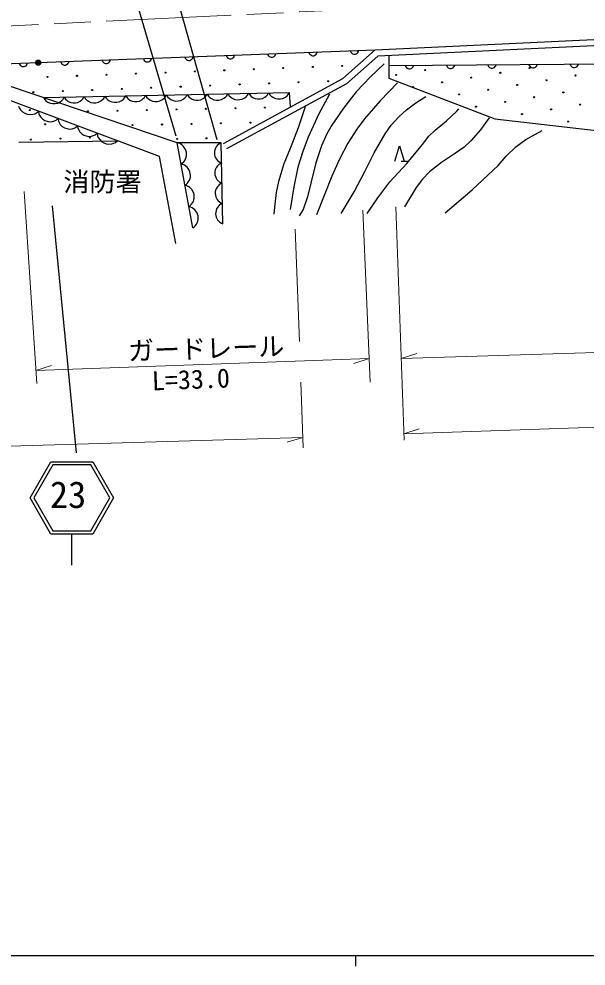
# Model space of a CAD drawing. Units: millimetres, scale not verified. Extents: x 40000 to 680000, y 20000 to 380000.
# Drawn here: x 235725 to 290108, y 204000 to 294889 of the extents above; entities that cross this region are included whole.
import ezdxf
from ezdxf.enums import TextEntityAlignment as Align

# ---------------------------------------------------------------- set-up
doc = ezdxf.new("R2010")
doc.units = ezdxf.units.MM
doc.header["$LTSCALE"] = 1000
doc.linetypes.add('CHAIN', pattern=[18.5, 12, -1.5, 3.5, -1.5])
for name, color, linetype, lineweight in [('M-BGD', 7, 'Continuous', 25), ('M-BMK', 2, 'CHAIN', 13), ('M-STR-HTXT', 7, 'Continuous', 13), ('M-STR-STRC', 7, 'Continuous', 25), ('M-TTL-BAND', 7, 'Continuous', 25)]:
    doc.layers.add(name, color=color, linetype=linetype, lineweight=lineweight)
doc.styles.add('ＭＳ ゴシック', font='')
doc.styles.get('ＭＳ ゴシック').set_extended_font_data('MS Gothic')

msp = doc.modelspace()

# ---------------------------------------------------------------- linework, layer by layer
at = {"layer": 'M-BGD'}
for p, q in [((248460, 305523), (254717, 283331)), ((244568, 304802), (250772, 283673)), ((269887, 291920), (328061, 294656)), ((328089, 294057), (270126, 291330)), ((234170, 290575), (269887, 291920)), ((266778, 289170), (269887, 291920)), ((267503, 291830), (267538, 291735)), ((268229, 291681), (268274, 291763)), ((268274, 291763), (268302, 291860)), ((243692, 290934), (243727, 290839)), ((244418, 290785), (244463, 290867)), ((244463, 290867), (244491, 290964)), ((247660, 291083), (247696, 290988)), ((247696, 290988), (247747, 290910)), ((247747, 290910), (247830, 290833)), ((248231, 290800), (248309, 290851)), ((248309, 290851), (248386, 290934)), ((248386, 290934), (248431, 291016)), ((248431, 291016), (248459, 291113)), ((251629, 291233), (251664, 291138)), ((251664, 291138), (251715, 291060)), ((251715, 291060), (251798, 290983)), ((251798, 290983), (251880, 290938)), ((251880, 290938), (251977, 290909)), ((251977, 290909), (252105, 290914)), ((252105, 290914), (252200, 290950)), ((252200, 290950), (252278, 291001)), ((252278, 291001), (252355, 291084)), ((252355, 291084), (252400, 291165)), ((252400, 291165), (252428, 291263)), ((255597, 291382), (255633, 291287)), ((255633, 291287), (255684, 291209)), ((255684, 291209), (255767, 291132)), ((255767, 291132), (255848, 291087)), ((255848, 291087), (255946, 291059)), ((255946, 291059), (256073, 291064)), ((256073, 291064), (256168, 291099)), ((256168, 291099), (256246, 291150)), ((256246, 291150), (256323, 291233)), ((256323, 291233), (256368, 291315)), ((256368, 291315), (256397, 291412)), ((259566, 291531), (259601, 291437)), ((259601, 291437), (259652, 291358)), ((259652, 291358), (259735, 291282)), ((259735, 291282), (259817, 291237)), ((259817, 291237), (259914, 291208)), ((259914, 291208), (260042, 291213)), ((260042, 291213), (260137, 291249)), ((260137, 291249), (260215, 291300)), ((260215, 291300), (260292, 291383)), ((260292, 291383), (260337, 291464)), ((260337, 291464), (260365, 291561)), ((263534, 291681), (263570, 291586)), ((263570, 291586), (263621, 291508)), ((263621, 291508), (263704, 291431)), ((263704, 291431), (263785, 291386)), ((263785, 291386), (263883, 291358)), ((263883, 291358), (264010, 291362)), ((264010, 291362), (264105, 291398)), ((264105, 291398), (264183, 291449)), ((264183, 291449), (264260, 291532)), ((264260, 291532), (264305, 291614)), ((264305, 291614), (264334, 291711)), ((270126, 291330), (267124, 288675)), ((267538, 291735), (267589, 291657)), ((267589, 291657), (267672, 291580)), ((267672, 291580), (267754, 291535)), ((267754, 291535), (267851, 291507)), ((267851, 291507), (267979, 291512)), ((267979, 291512), (268074, 291547)), ((268074, 291547), (268152, 291598)), ((268152, 291598), (268229, 291681)), ((271189, 291380), (271196, 289208)), ((235754, 290635), (235790, 290540)), ((235790, 290540), (235841, 290462)), ((235841, 290462), (235924, 290385)), ((235924, 290385), (236006, 290340)), ((236006, 290340), (236103, 290312)), ((236103, 290312), (236231, 290317)), ((236231, 290317), (236326, 290352)), ((236326, 290352), (236404, 290403)), ((236404, 290403), (236481, 290486)), ((236481, 290486), (236526, 290568)), ((236526, 290568), (236554, 290665)), ((239723, 290784), (239759, 290690)), ((239759, 290690), (239810, 290611)), ((239810, 290611), (239893, 290535)), ((239893, 290535), (239974, 290490)), ((239974, 290490), (240071, 290461)), ((240071, 290461), (240199, 290466)), ((240199, 290466), (240294, 290502)), ((240294, 290502), (240372, 290553)), ((240372, 290553), (240449, 290636)), ((240449, 290636), (240494, 290717)), ((240494, 290717), (240522, 290814)), ((243727, 290839), (243778, 290761)), ((243778, 290761), (243861, 290684)), ((243861, 290684), (243943, 290639)), ((243943, 290639), (244040, 290611)), ((244040, 290611), (244168, 290615)), ((244168, 290615), (244263, 290651)), ((244263, 290651), (244341, 290702)), ((244341, 290702), (244418, 290785)), ((247830, 290833), (247911, 290788)), ((247911, 290788), (248008, 290760)), ((248008, 290760), (248136, 290765)), ((248136, 290765), (248231, 290800)), ((271192, 290415), (314675, 290762)), ((272769, 290428), (272802, 290332)), ((272802, 290332), (272850, 290252)), ((272850, 290252), (272931, 290173)), ((272931, 290173), (273011, 290125)), ((273011, 290125), (273107, 290094)), ((273107, 290094), (273235, 290095)), ((273235, 290095), (273331, 290128)), ((273331, 290128), (273411, 290177)), ((273411, 290177), (273490, 290257)), ((273490, 290257), (273538, 290338)), ((273538, 290338), (273569, 290434)), ((276722, 290459), (276755, 290363)), ((276755, 290363), (276803, 290284)), ((276803, 290284), (276884, 290204)), ((276884, 290204), (276964, 290157)), ((276964, 290157), (277060, 290126)), ((277060, 290126), (277188, 290127)), ((277188, 290127), (277284, 290160)), ((277284, 290160), (277364, 290208)), ((277364, 290208), (277443, 290289)), ((277443, 290289), (277491, 290369)), ((277491, 290369), (277522, 290465)), ((280675, 290491), (280708, 290395)), ((280708, 290395), (280756, 290315)), ((280756, 290315), (280837, 290236)), ((280837, 290236), (280917, 290188)), ((280917, 290188), (281013, 290157)), ((281013, 290157), (281141, 290158)), ((281141, 290158), (281237, 290191)), ((281237, 290191), (281317, 290240)), ((281317, 290240), (281396, 290320)), ((281396, 290320), (281444, 290401)), ((281444, 290401), (281475, 290497)), ((284628, 290522), (284661, 290426)), ((284661, 290426), (284709, 290347)), ((284709, 290347), (284790, 290267)), ((284790, 290267), (284870, 290220)), ((284870, 290220), (284966, 290189)), ((284966, 290189), (285094, 290190)), ((285094, 290190), (285190, 290223)), ((285190, 290223), (285270, 290271)), ((285270, 290271), (285349, 290352)), ((285349, 290352), (285397, 290432)), ((285397, 290432), (285428, 290528)), ((288581, 290554), (288614, 290458)), ((288614, 290458), (288662, 290378)), ((288662, 290378), (288743, 290299)), ((288743, 290299), (288823, 290252)), ((288823, 290252), (288919, 290220)), ((288919, 290220), (289047, 290221)), ((289047, 290221), (289143, 290254)), ((289143, 290254), (289223, 290303)), ((289223, 290303), (289302, 290383)), ((289302, 290383), (289350, 290464)), ((289350, 290464), (289381, 290560)), ((255342, 282949), (266778, 289170)), ((271196, 289208), (281356, 285289)), ((250902, 283006), (234718, 288484)), ((267124, 288675), (255628, 282422)), ((249216, 281677), (232518, 287918)), ((238071, 287349), (261674, 287843)), ((238071, 287349), (238195, 287152)), ((239954, 287188), (240070, 287391)), ((240070, 287391), (240188, 287203)), ((241748, 287122), (241860, 287238)), ((241860, 287238), (241970, 287431)), ((241970, 287431), (242094, 287233)), ((242094, 287233), (242216, 287116)), ((243736, 287147), (243854, 287270)), ((243854, 287270), (243969, 287472)), ((243969, 287472), (244093, 287275)), ((244093, 287275), (244216, 287158)), ((245736, 287189), (245853, 287312)), ((245853, 287312), (245969, 287514)), ((245969, 287514), (246087, 287327)), ((246087, 287327), (246203, 287215)), ((246203, 287215), (246358, 287104)), ((247497, 287128), (247647, 287245)), ((247647, 287245), (247758, 287362)), ((247758, 287362), (247868, 287554)), ((247868, 287554), (247993, 287357)), ((247993, 287357), (248115, 287239)), ((248115, 287239), (248278, 287123)), ((249477, 287148), (249635, 287271)), ((249635, 287271), (249752, 287393)), ((249752, 287393), (249868, 287596)), ((249868, 287596), (249992, 287398)), ((249992, 287398), (250115, 287281)), ((250115, 287281), (250277, 287164)), ((251477, 287190), (251634, 287313)), ((251634, 287313), (251752, 287435)), ((251752, 287435), (251868, 287638)), ((251868, 287638), (251986, 287450)), ((251986, 287450), (252102, 287339)), ((252102, 287339), (252256, 287228)), ((252256, 287228), (252487, 287119)), ((253170, 287133), (253396, 287252)), ((253396, 287252), (253546, 287369)), ((253546, 287369), (253657, 287485)), ((253657, 287485), (253767, 287678)), ((253767, 287678), (253891, 287480)), ((253891, 287480), (254014, 287363)), ((254014, 287363), (254176, 287246)), ((254176, 287246), (254419, 287131)), ((255139, 287146), (255376, 287271)), ((255376, 287271), (255533, 287394)), ((255533, 287394), (255651, 287517)), ((255651, 287517), (255767, 287719)), ((255767, 287719), (255891, 287522)), ((255891, 287522), (256013, 287404)), ((256013, 287404), (256176, 287288)), ((256176, 287288), (256418, 287173)), ((257138, 287188), (257376, 287313)), ((257376, 287313), (257533, 287436)), ((257533, 287436), (257650, 287559)), ((257650, 287559), (257766, 287761)), ((257766, 287761), (257884, 287574)), ((257884, 287574), (258001, 287462)), ((258001, 287462), (258155, 287351)), ((258155, 287351), (258385, 287242)), ((258385, 287242), (258614, 287209)), ((258614, 287209), (258842, 287214)), ((258842, 287214), (259069, 287256)), ((259069, 287256), (259295, 287375)), ((259295, 287375), (259444, 287492)), ((259444, 287492), (259556, 287609)), ((259556, 287609), (259666, 287801)), ((259666, 287801), (259790, 287604)), ((259790, 287604), (259912, 287486)), ((259912, 287486), (260075, 287369)), ((260075, 287369), (260317, 287255)), ((260317, 287255), (260558, 287220)), ((260558, 287220), (260798, 287225)), ((260798, 287225), (261037, 287270)), ((261037, 287270), (261275, 287395)), ((261275, 287395), (261432, 287518)), ((261432, 287518), (261550, 287640)), ((261550, 287640), (261665, 287843)), ((261759, 286440), (261674, 287843)), ((235673, 286515), (235747, 286353)), ((235747, 286353), (235860, 286176)), ((238195, 287152), (238317, 287034)), ((238317, 287034), (238480, 286917)), ((238480, 286917), (238722, 286802)), ((238722, 286802), (238963, 286768)), ((238963, 286768), (239203, 286773)), ((239203, 286773), (239442, 286818)), ((239442, 286818), (239679, 286943)), ((239679, 286943), (239837, 287066)), ((239837, 287066), (239954, 287188)), ((240188, 287203), (240304, 287092)), ((240304, 287092), (240459, 286981)), ((240459, 286981), (240689, 286872)), ((240689, 286872), (240918, 286838)), ((240918, 286838), (241146, 286843)), ((241146, 286843), (241373, 286886)), ((241373, 286886), (241599, 287005)), ((241599, 287005), (241748, 287122)), ((242216, 287116), (242379, 286999)), ((242379, 286999), (242621, 286884)), ((242621, 286884), (242862, 286849)), ((242862, 286849), (243102, 286854)), ((243102, 286854), (243341, 286899)), ((243341, 286899), (243579, 287024)), ((243579, 287024), (243736, 287147)), ((244216, 287158), (244378, 287041)), ((244378, 287041), (244621, 286926)), ((244621, 286926), (244862, 286891)), ((244862, 286891), (245102, 286896)), ((245102, 286896), (245341, 286941)), ((245341, 286941), (245578, 287066)), ((245578, 287066), (245736, 287189)), ((246358, 287104), (246588, 286995)), ((246588, 286995), (246817, 286962)), ((246817, 286962), (247045, 286967)), ((247045, 286967), (247272, 287009)), ((247272, 287009), (247497, 287128)), ((248278, 287123), (248520, 287008)), ((248520, 287008), (248761, 286973)), ((248761, 286973), (249001, 286978)), ((249001, 286978), (249240, 287023)), ((249240, 287023), (249477, 287148)), ((250277, 287164), (250520, 287049)), ((250520, 287049), (250760, 287014)), ((250760, 287014), (251000, 287019)), ((251000, 287019), (251239, 287065)), ((251239, 287065), (251477, 287190)), ((252487, 287119), (252715, 287085)), ((252715, 287085), (252943, 287090)), ((252943, 287090), (253170, 287133)), ((254419, 287131), (254660, 287096)), ((254660, 287096), (254899, 287101)), ((254899, 287101), (255139, 287146)), ((256418, 287173), (256659, 287138)), ((256659, 287138), (256899, 287143)), ((256899, 287143), (257138, 287188)), ((235860, 286176), (236052, 285970)), ((236052, 285970), (236273, 285842)), ((236273, 285842), (236510, 285754)), ((236510, 285754), (236760, 285705)), ((236760, 285705), (237040, 285735)), ((237040, 285735), (237242, 285794)), ((237242, 285794), (237404, 285868)), ((237404, 285868), (237596, 286020)), ((237596, 286020), (237638, 285791)), ((237638, 285791), (237708, 285637)), ((237708, 285637), (237816, 285468)), ((237816, 285468), (237999, 285272)), ((237999, 285272), (238210, 285150)), ((238210, 285150), (238435, 285066)), ((238435, 285066), (238673, 285020)), ((238673, 285020), (238940, 285048)), ((238940, 285048), (239132, 285104)), ((239132, 285104), (239287, 285175)), ((239287, 285175), (239469, 285320)), ((239469, 285320), (239511, 285091)), ((239511, 285091), (239582, 284936)), ((239582, 284936), (239690, 284768)), ((239690, 284768), (239872, 284571)), ((239872, 284571), (240083, 284450)), ((241160, 284475), (241342, 284620)), ((241342, 284620), (241385, 284390)), ((281356, 285289), (293935, 283838)), ((240083, 284450), (240308, 284366)), ((240308, 284366), (240547, 284319)), ((240547, 284319), (240814, 284348)), ((240814, 284348), (241006, 284404)), ((241006, 284404), (241160, 284475)), ((241385, 284390), (241455, 284236)), ((241455, 284236), (241563, 284068)), ((241563, 284068), (241746, 283871)), ((241746, 283871), (241957, 283750)), ((241957, 283750), (242181, 283666)), ((242181, 283666), (242420, 283619)), ((242420, 283619), (242687, 283647)), ((242687, 283647), (242879, 283704)), ((242879, 283704), (243033, 283774)), ((243033, 283774), (243216, 283920)), ((243216, 283920), (243260, 283679)), ((243260, 283679), (243334, 283517)), ((235703, 283074), (245150, 283196)), ((243334, 283517), (243447, 283340)), ((243447, 283340), (243639, 283133)), ((243639, 283133), (243861, 283006)), ((243861, 283006), (244097, 282918)), ((244097, 282918), (244348, 282869)), ((244348, 282869), (244628, 282899)), ((244628, 282899), (244829, 282958)), ((244829, 282958), (244991, 283032)), ((244991, 283032), (245183, 283184)), ((252396, 274839), (250902, 283006)), ((255132, 283006), (250902, 283006)), ((255281, 275238), (255132, 283006)), ((271774, 281226), (272224, 282726)), ((272224, 282726), (272674, 281226)), ((250763, 273354), (249216, 281677)), ((272374, 281226), (272974, 281226))]:
    msp.add_line(p, q, dxfattribs=at)
for points in [[(270754, 290569), (269432, 289338), (268055, 287892), (266849, 286326), (265652, 284588), (265217, 283812), (264735, 282713), (264209, 281075), (263706, 279144), (263405, 277802), (262991, 276599), (262586, 276003)], [(272024, 288754), (270365, 287021), (268856, 285289), (268135, 284319), (267278, 282966), (266466, 281444), (265717, 279808), (264265, 276094)], [(265490, 287665), (264465, 285715), (263452, 283540), (262938, 282184), (262477, 280650), (262074, 278781), (261755, 276805), (261723, 276593)], [(266624, 276230), (267856, 278291), (268898, 280245), (269793, 282034), (270837, 283874), (271420, 284686), (272151, 285504), (272896, 286176), (273786, 286830), (274747, 287438)], [(263193, 286537), (262498, 284449), (261722, 282458), (261136, 280969), (260609, 279299), (260393, 278227), (260235, 276835), (260180, 276139)], [(269120, 276230), (270129, 277725), (271290, 279242), (272908, 281012), (274429, 282837), (275045, 283626), (275627, 284217), (276718, 285098), (277728, 286052), (277923, 286258)], [(280827, 285396), (279987, 284259), (279073, 283200), (278405, 282592), (277596, 282003), (276247, 281122), (275100, 280226), (274429, 279503), (273832, 278703), (272705, 276865)], [(276607, 276275), (279177, 278501), (281678, 280809), (282451, 281730), (283364, 282616), (284349, 283308), (285255, 283827), (285910, 284171)]]:
    msp.add_lwpolyline(points, dxfattribs=at)
for centre, radius in [((237572, 290690), 250), ((237572, 290690), 150), ((237572, 290690), 50), ((255421, 289960), 50), ((258248, 290067), 50), ((261074, 290173), 50), ((263901, 290279), 50), ((266727, 290386), 50), ((274683, 289977), 50), ((284681, 290174), 50), ((238463, 289322), 50), ((241289, 289428), 50), ((244116, 289535), 50), ((246942, 289641), 50), ((249768, 289747), 50), ((252595, 289854), 50), ((271891, 289523), 50), ((279098, 289264), 50), ((281890, 289719), 50), ((286304, 289005), 50), ((289096, 289460), 50), ((245582, 288175), 50), ((248408, 288281), 50), ((251235, 288387), 50), ((254061, 288494), 50), ((256888, 288600), 50), ((259714, 288707), 50), ((262541, 288813), 50), ((265367, 288919), 50), ((273515, 288354), 50), ((276306, 288809), 50), ((280721, 288095), 50), ((283513, 288550), 50), ((237103, 287855), 50), ((239929, 287962), 50), ((242756, 288068), 50), ((277930, 287641), 50), ((285136, 287382), 50), ((287928, 287837), 50), ((253653, 286261), 50), ((256481, 286320), 50), ((259309, 286379), 50), ((279553, 286472), 50), ((282344, 286927), 50), ((289551, 286668), 50), ((236774, 286144), 50), ((242342, 286024), 50), ((245170, 286083), 50), ((247998, 286142), 50), ((250825, 286201), 50), ((283968, 285759), 50), ((286759, 286213), 50), ((238236, 284778), 50), ((246613, 284699), 50), ((249441, 284758), 50), ((252269, 284817), 50), ((255097, 284876), 50), ((257924, 284936), 50), ((288382, 285045), 50), ((236870, 283317), 50), ((239697, 283413), 50), ((242524, 283509), 50), ((250885, 283374), 50), ((253712, 283433), 50)]:
    msp.add_circle(centre, radius, dxfattribs=at)
for centre, radius, start, end in [((250676, 281910), 1119, 302.36664, 78.366), ((255504, 282042), 1034, 111.11768, 251.08575), ((251050, 279868), 1119, 302.36664, 78.366), ((255541, 280100), 1034, 111.11768, 251.08575), ((255579, 278158), 1034, 111.11768, 251.08575), ((251423, 277826), 1119, 302.36664, 78.366), ((251797, 275785), 1119, 302.36664, 78.366), ((255616, 276215), 1034, 111.11768, 251.08575)]:
    msp.add_arc(centre, radius, start, end, dxfattribs=at)
at = {"layer": 'M-BMK'}
msp.add_line((170188, 291145), (269260, 295874), dxfattribs=at)
at = {"layer": 'M-STR-HTXT'}
for p, q in [((236228, 278338), (237439, 259915)), ((268702, 276554), (269411, 260048)), ((271881, 276856), (272652, 254451)), ((262225, 274723), (262622, 263927)), ((272382, 262305), (329259, 264076)), ((272382, 262305), (273868, 262772)), ((237358, 261160), (269314, 262300)), ((269314, 262300), (267830, 261827)), ((237358, 261160), (238842, 261633)), ((262743, 260048), (262986, 253744)), ((272630, 255087), (329596, 257013)), ((272630, 255087), (274115, 255557)), ((181276, 252324), (262948, 254725)), ((262948, 254725), (261461, 254261))]:
    msp.add_line(p, q, dxfattribs=at)
at = {"layer": 'M-STR-STRC'}
for p, q in [((238912, 276961), (241227, 253258)), ((236794, 248925), (238794, 252389)), ((238967, 252089), (237140, 248925)), ((238794, 252389), (242794, 252389)), ((242621, 252089), (238967, 252089)), ((244447, 248925), (242621, 252089)), ((242794, 252389), (244794, 248925)), ((238794, 245460), (236794, 248925)), ((237140, 248925), (238967, 245760)), ((242621, 245760), (244447, 248925)), ((244794, 248925), (242794, 245460)), ((242794, 245460), (238794, 245460)), ((238967, 245760), (242621, 245760)), ((240794, 242460), (240794, 245460))]:
    msp.add_line(p, q, dxfattribs=at)
at = {"layer": 'M-TTL-BAND'}
for p, q in [((40000, 205000), (579000, 205000)), ((268000, 205000), (268000, 204000))]:
    msp.add_line(p, q, dxfattribs=at)

# ---------------------------------------------------------------- texts
at = {"layer": 'M-BGD', "style": 'ＭＳ ゴシック'}
msp.add_text('消防署', height=1833, dxfattribs=at).set_placement((239987, 277798), align=Align.BOTTOM_LEFT)
at = {"layer": 'M-STR-HTXT', "style": 'ＭＳ ゴシック'}
for s, rotation, p in [('ガードレール', 1.8, (246223, 261566)), ('L=33.0', 2.3, (248531, 258685))]:
    msp.add_text(s, height=1833, rotation=rotation, dxfattribs=at).set_placement(p, align=Align.BOTTOM_LEFT)
at = {"layer": 'M-STR-STRC', "style": 'ＭＳ ゴシック'}
msp.add_text('23', height=2566, dxfattribs=at).set_placement((238690, 247186), align=Align.BOTTOM_LEFT)

doc.saveas('drawing.dxf')
